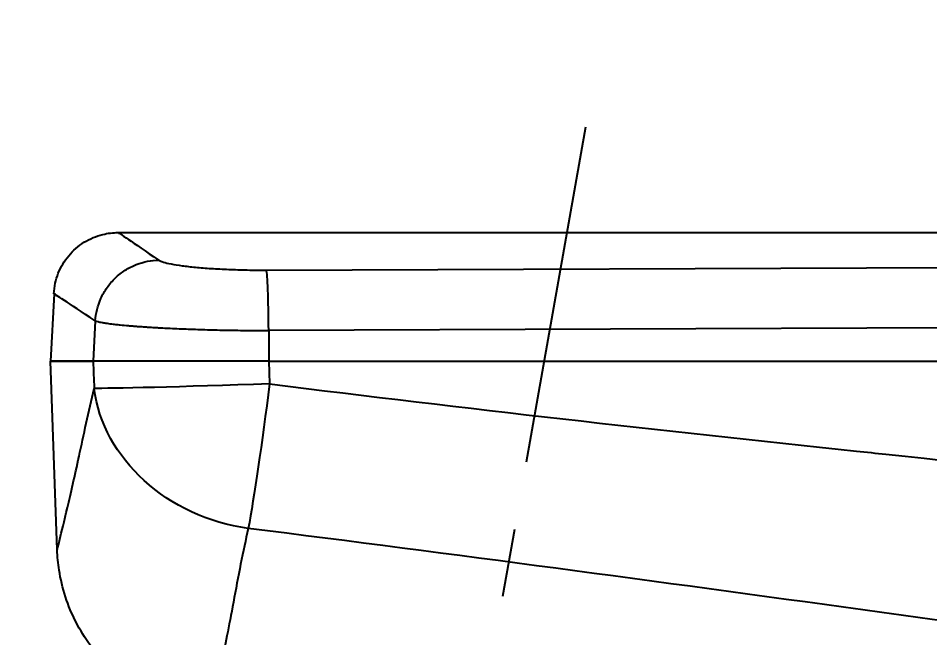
# Model space of a CAD drawing. Header units: millimetres. Extents: x 4900 to 5740, y 840 to 1434.
# Drawn here: x 5139.37 to 5181.86, y 1196.74 to 1225.63 of the extents above; entities that cross this region are included whole.
import ezdxf

# ---------------------------------------------------------------- set-up
doc = ezdxf.new("R2010")
doc.units = ezdxf.units.MM
doc.linetypes.add('CENTERX2', pattern=[101.6, 63.5, -12.7, 12.7, -12.7])
doc.layers.add('CENTER', color=1, linetype='CENTERX2')
doc.layers.add('DIM', color=3, linetype='Continuous')
doc.styles.get("Standard").update_dxf_attribs({"font": 'arial.ttf'})
doc.dimstyles.new('사본 ISO-25', dxfattribs={"dimtxt": 7, "dimasz": 7, "dimexe": 2.1, "dimexo": 2.1, "dimgap": 2, "dimtad": 1, "dimtih": 1, "dimtoh": 1, "dimdec": 1, "dimdsep": 46, "dimtxsty": 'Standard', "dimcen": 0, "dimclrd": 3, "dimclre": 3, "dimclrt": 4, "dimazin": 2, "dimtp": 0.1, "dimtm": 0.1, "dimtfac": 0.714286, "dimtdec": 1, "dimtmove": 0, "dimatfit": 3, "dimfxl": 1, "dimarcsym": 0})

# ---------------------------------------------------------------- blocks, each defined once
blk = doc.blocks.new('*D76')
at = {"layer": 'DIM', "color": 3, "lineweight": -2, "transparency": 16777216}
for start, end in [(260.478093, 264.39157), (265.607865, 269.521907)]:
    blk.add_arc((5279.377, 1864.667), 719.056, start, end, dxfattribs=at)
at = {"layer": 'DIM', "color": 3, "transparency": 16777216}
for points in [[(5160.258, 1154.532), (5160.597, 1156.503), (5154.514, 1156.535)], [(5273.381, 1146.636), (5273.373, 1144.636), (5279.377, 1145.611)]]:
    blk.add_solid(points, dxfattribs=at)
at = {"layer": 'DIM', "color": 4, "transparency": 16777216, "insert": (5216.707, 1148.347), "char_height": 6, "attachment_point": 5}
blk.add_mtext('10°', dxfattribs=at)

msp = doc.modelspace()

# ---------------------------------------------------------------- linework, layer by layer
at = {"extrusion": (0, 1, 0)}
for p, q in [((5144.032, 1215.631), (5249.306, 1215.631)), ((5150.937, 1213.885), (5264.008, 1214.33)), ((5141.042, 1212.778), (5140.877, 1209.631)), ((5142.959, 1211.521), (5142.861, 1209.631)), ((5264.113, 1211.502), (5151.041, 1211.063)), ((5145.906, 1211.2), (5145.906, 1211.201)), ((5151.041, 1211.063), (5151.044, 1209.631)), ((5142.862, 1209.631), (5140.877, 1209.631)), ((5141.184, 1200.839), (5140.877, 1209.631)), ((5140.877, 1209.631), (5142.861, 1209.631)), ((5151.044, 1209.631), (5142.861, 1209.631)), ((5145.706, 1209.631), (5142.862, 1209.631)), ((5151.044, 1209.631), (5280.344, 1209.631)), ((5151.047, 1209.631), (5280.344, 1209.631)), ((5151.047, 1209.631), (5151.082, 1208.581))]:
    msp.add_line(p, q, dxfattribs=at)
msp.add_ellipse((5150.937, 1210.906), major_axis=(-0.013, 3), ratio=0.035118, start_param=-1.518583, end_param=-0.118334)
at = {"extrusion": (1.33969e-16, 6.29317e-30, -1)}
msp.add_ellipse((5150.803, 1208.65), major_axis=(7.995, 0.27), ratio=0.009906, start_param=1.536198, end_param=2.986031, dxfattribs=at)
at = {"extrusion": (1.33969e-16, -1.80514e-29, -1)}
msp.add_ellipse((5150.803, 1208.65), major_axis=(1.003, 7.937), ratio=0.035717, start_param=1.575077, end_param=2.598087, dxfattribs=at)
at = {"extrusion": (1.33969e-16, 4.6777e-29, -1)}
msp.add_ellipse((5150.803, 1208.65), major_axis=(-7.798, 1.788), ratio=0.854409, start_param=4.608694, end_param=5.980509, dxfattribs=at)
for points, knots in [([(5141.032, 1212.785), (5141.047, 1213.109), (5141.116, 1213.434), (5141.349, 1214.032), (5141.515, 1214.313), (5141.92, 1214.8), (5142.164, 1215.013), (5142.701, 1215.348), (5143, 1215.473), (5143.543, 1215.605), (5143.787, 1215.634), (5144.029, 1215.633)], [0, 0, 0, 0, 0.0972947, 0.0972947, 0.1925647, 0.1925647, 0.2874407, 0.2874407, 0.3823138, 0.3823138, 0.4549249, 0.4549249, 0.4549249, 0.4549249]), ([(5142.959, 1211.521), (5142.982, 1211.86), (5143.065, 1212.219), (5143.221, 1212.565), (5143.299, 1212.738), (5143.396, 1212.908), (5143.509, 1213.069), (5143.622, 1213.228), (5143.75, 1213.378), (5143.892, 1213.513), (5144.035, 1213.65), (5144.191, 1213.773), (5144.356, 1213.878), (5144.52, 1213.983), (5144.692, 1214.07), (5144.867, 1214.14), (5145.219, 1214.279), (5145.581, 1214.345), (5145.919, 1214.35)], [0, 0, 0, 0, 0.25, 0.25, 0.25, 0.375652, 0.375652, 0.375652, 0.5, 0.5, 0.5, 0.625396, 0.625396, 0.625396, 0.75, 0.75, 0.75, 1, 1, 1, 1]), ([(5145.919, 1214.35), (5145.964, 1214.319), (5146.108, 1214.258), (5146.476, 1214.17), (5146.898, 1214.102), (5147.297, 1214.052), (5147.627, 1214.018), (5147.983, 1213.986), (5148.489, 1213.95), (5149.171, 1213.914), (5150.041, 1213.888), (5150.639, 1213.884), (5150.937, 1213.885)], [0, 0, 0, 0, 0.125, 0.25, 0.375, 0.4375, 0.5, 0.5625, 0.625, 0.75, 0.875, 1, 1, 1, 1]), ([(5142.959, 1211.521), (5142.993, 1211.507), (5143.037, 1211.494), (5143.089, 1211.481), (5143.141, 1211.467), (5143.202, 1211.454), (5143.272, 1211.441), (5143.284, 1211.439), (5143.295, 1211.437), (5143.307, 1211.435), (5143.368, 1211.424), (5143.435, 1211.413), (5143.507, 1211.403), (5143.594, 1211.39), (5143.689, 1211.378), (5143.792, 1211.366), (5143.826, 1211.362), (5143.86, 1211.358), (5143.895, 1211.354), (5143.969, 1211.346), (5144.045, 1211.338), (5144.126, 1211.33), (5144.245, 1211.318), (5144.371, 1211.306), (5144.506, 1211.295), (5144.571, 1211.29), (5144.638, 1211.284), (5144.707, 1211.279), (5144.78, 1211.273), (5144.854, 1211.267), (5144.931, 1211.262), (5145.015, 1211.256), (5145.103, 1211.249), (5145.192, 1211.243), (5145.26, 1211.239), (5145.329, 1211.234), (5145.399, 1211.23), (5145.505, 1211.223), (5145.613, 1211.217), (5145.725, 1211.211), (5145.784, 1211.207), (5145.845, 1211.204), (5145.907, 1211.2), (5146.037, 1211.193), (5146.175, 1211.186), (5146.302, 1211.18), (5146.353, 1211.177), (5146.403, 1211.175), (5146.45, 1211.172), (5146.611, 1211.165), (5146.731, 1211.159), (5146.864, 1211.153), (5146.88, 1211.153), (5146.896, 1211.152), (5146.912, 1211.151), (5147.033, 1211.146), (5147.163, 1211.141), (5147.293, 1211.135), (5147.44, 1211.13), (5147.585, 1211.124), (5147.733, 1211.119), (5147.881, 1211.115), (5148.032, 1211.11), (5148.184, 1211.106), (5148.195, 1211.105), (5148.206, 1211.105), (5148.218, 1211.105), (5148.359, 1211.101), (5148.501, 1211.097), (5148.644, 1211.094), (5148.799, 1211.09), (5148.956, 1211.087), (5149.113, 1211.084), (5149.271, 1211.081), (5149.429, 1211.079), (5149.589, 1211.076), (5149.594, 1211.076), (5149.6, 1211.076), (5149.606, 1211.076), (5149.76, 1211.074), (5149.914, 1211.072), (5150.069, 1211.07), (5150.23, 1211.068), (5150.392, 1211.067), (5150.554, 1211.065), (5150.716, 1211.064), (5150.879, 1211.063), (5151.041, 1211.063)], [0, 0, 0, 0, 0.05, 0.05, 0.05, 0.1, 0.1, 0.1, 0.108122, 0.108122, 0.108122, 0.15, 0.15, 0.15, 0.2, 0.2, 0.2, 0.216264, 0.216264, 0.216264, 0.25, 0.25, 0.25, 0.3, 0.3, 0.3, 0.324408, 0.324408, 0.324408, 0.35, 0.35, 0.35, 0.378336, 0.378336, 0.378336, 0.4, 0.4, 0.4, 0.43281, 0.43281, 0.43281, 0.45, 0.45, 0.45, 0.485534, 0.485534, 0.485534, 0.5, 0.5, 0.5, 0.55, 0.55, 0.55, 0.555879, 0.555879, 0.555879, 0.6, 0.6, 0.6, 0.65, 0.65, 0.65, 0.7, 0.7, 0.7, 0.703728, 0.703728, 0.703728, 0.75, 0.75, 0.75, 0.8, 0.8, 0.8, 0.85, 0.85, 0.85, 0.851861, 0.851861, 0.851861, 0.9, 0.9, 0.9, 0.95, 0.95, 0.95, 1, 1, 1, 1]), ([(5141.184, 1200.839), (5141.184, 1200.839), (5141.184, 1200.843), (5141.267, 1201.171), (5141.571, 1202.418), (5141.907, 1203.868), (5142.2, 1205.174), (5142.527, 1206.726), (5142.772, 1207.828), (5142.904, 1208.371)], [0.0014133, 0.0014133, 0.0014133, 0.0014133, 0.0026006, 0.2519504, 0.5013003, 0.6259752, 0.7506501, 0.8753251, 0.9999844, 0.9999844, 0.9999844, 0.9999844]), ([(5178.435, 1205.445), (5178.891, 1205.397), (5179.347, 1205.348), (5179.804, 1205.299), (5189.387, 1204.279), (5198.972, 1203.302), (5208.555, 1202.254), (5213.346, 1201.729), (5218.137, 1201.187), (5222.917, 1200.611), (5224.112, 1200.467), (5225.306, 1200.321), (5226.505, 1200.171), (5227.705, 1200.022), (5228.908, 1199.868), (5230.095, 1199.719), (5230.392, 1199.681), (5230.687, 1199.644), (5230.981, 1199.608), (5231.276, 1199.571), (5231.569, 1199.535), (5231.86, 1199.5), (5232.152, 1199.464), (5232.441, 1199.427), (5232.746, 1199.386), (5232.876, 1199.368), (5233.009, 1199.35), (5233.146, 1199.33)], [0, 0, 0, 0, 0.025, 0.025, 0.025, 0.55, 0.55, 0.55, 0.8125, 0.8125, 0.8125, 0.878125, 0.878125, 0.878125, 0.94375, 0.94375, 0.94375, 0.960156, 0.960156, 0.960156, 0.976562, 0.976562, 0.976562, 0.992969, 0.992969, 0.992969, 1, 1, 1, 1]), ([(5150.091, 1201.839), (5149.966, 1201.297), (5149.849, 1200.752), (5149.734, 1200.17), (5149.619, 1199.587), (5149.505, 1198.969), (5149.397, 1198.399), (5149.29, 1197.829), (5149.188, 1197.308), (5149.094, 1196.83), (5149, 1196.352), (5148.913, 1195.918), (5148.834, 1195.53), (5148.832, 1195.52), (5148.83, 1195.51), (5148.828, 1195.5)], [0, 0, 0, 0, 0.248387, 0.248387, 0.248387, 0.496774, 0.496774, 0.496774, 0.745161, 0.745161, 0.745161, 0.993548, 0.993548, 0.993548, 1, 1, 1, 1]), ([(5257.376, 1159.856), (5257.372, 1160.156), (5257.367, 1160.459), (5257.366, 1160.741), (5257.364, 1161.306), (5257.378, 1161.791), (5257.375, 1162.271), (5257.374, 1162.511), (5257.369, 1162.75), (5257.356, 1163.021), (5257.343, 1163.291), (5257.322, 1163.594), (5257.295, 1163.894), (5257.242, 1164.494), (5257.164, 1165.083), (5257.076, 1165.649), (5256.987, 1166.216), (5256.889, 1166.76), (5256.776, 1167.297), (5256.551, 1168.373), (5256.268, 1169.424), (5255.93, 1170.459), (5255.591, 1171.494), (5255.196, 1172.513), (5254.746, 1173.507), (5252.946, 1177.484), (5250.267, 1181.069), (5246.955, 1183.922), (5245.299, 1185.349), (5243.484, 1186.592), (5241.557, 1187.622), (5240.594, 1188.138), (5239.603, 1188.6), (5238.592, 1189.006), (5237.582, 1189.413), (5236.552, 1189.763), (5235.476, 1190.065), (5234.937, 1190.216), (5234.388, 1190.354), (5233.826, 1190.476), (5233.264, 1190.597), (5232.689, 1190.702), (5232.169, 1190.773), (5231.909, 1190.809), (5231.663, 1190.837), (5231.412, 1190.864), (5231.162, 1190.892), (5230.907, 1190.92), (5230.627, 1190.953), (5230.348, 1190.987), (5230.042, 1191.027), (5229.74, 1191.066), (5229.438, 1191.105), (5229.139, 1191.145), (5228.839, 1191.184), (5227.643, 1191.341), (5226.444, 1191.497), (5225.248, 1191.654), (5224.053, 1191.811), (5222.861, 1191.968), (5221.668, 1192.126), (5216.897, 1192.76), (5212.122, 1193.409), (5207.35, 1194.067), (5197.806, 1195.381), (5188.273, 1196.726), (5178.734, 1198.039), (5169.196, 1199.352), (5159.65, 1200.634), (5150.091, 1201.839)], [0, 0, 0, 0, 0.0068966, 0.0068966, 0.0068966, 0.0206897, 0.0206897, 0.0206897, 0.0275862, 0.0275862, 0.0275862, 0.0344828, 0.0344828, 0.0344828, 0.0482759, 0.0482759, 0.0482759, 0.062069, 0.062069, 0.062069, 0.0896552, 0.0896552, 0.0896552, 0.1172414, 0.1172414, 0.1172414, 0.2275862, 0.2275862, 0.2275862, 0.2827586, 0.2827586, 0.2827586, 0.3103448, 0.3103448, 0.3103448, 0.337931, 0.337931, 0.337931, 0.3517241, 0.3517241, 0.3517241, 0.3655172, 0.3655172, 0.3655172, 0.3724138, 0.3724138, 0.3724138, 0.3793103, 0.3793103, 0.3793103, 0.3862069, 0.3862069, 0.3862069, 0.3931034, 0.3931034, 0.3931034, 0.4206897, 0.4206897, 0.4206897, 0.4482759, 0.4482759, 0.4482759, 0.5586207, 0.5586207, 0.5586207, 0.7793103, 0.7793103, 0.7793103, 1, 1, 1, 1]), ([(5143.572, 1195.412), (5142.965, 1196.007), (5142.451, 1196.711), (5141.672, 1198.224), (5141.404, 1199.053), (5141.225, 1200.206), (5141.195, 1200.522), (5141.184, 1200.839)], [0, 0, 0, 0, 0.2551608, 0.2551608, 0.5101988, 0.5101988, 0.6051663, 0.6051663, 0.6051663, 0.6051663])]:
    msp.add_open_spline(points, degree=3, knots=knots)
for points in [[(5144.029, 1215.633), (5144.029, 1215.633), (5144.659, 1215.206), (5145.919, 1214.35)], [(5142.959, 1211.521), (5141.675, 1212.367), (5141.037, 1212.784), (5141.037, 1212.784)], [(5142.862, 1209.631), (5142.876, 1209.211), (5142.89, 1208.792), (5142.904, 1208.371)], [(5151.082, 1208.581), (5160.186, 1207.43), (5169.309, 1206.418), (5178.435, 1205.445)], [(5141.184, 1200.839), (5141.184, 1200.839), (5141.184, 1200.839), (5141.184, 1200.839)]]:
    msp.add_open_spline(points, degree=3)
at = {"layer": 'CENTER', "ltscale": 0.25}
msp.add_line((5165.802, 1220.555), (5139.367, 1070.631), dxfattribs=at)

# ---------------------------------------------------------------- dimensions: what is measured, and where the dimension line sits
at = {"layer": 'DIM'}
dim = msp.add_angular_dim_2l(base=(5195.899, 1150.473), line1=((5279.377, 1019.763), (5279.377, 1225.631)), line2=((5165.802, 1220.555), (5139.367, 1070.631)), dimstyle='사본 ISO-25', override={"dimtxt": 6, "dimasz": 6, "dimtad": 0}, dxfattribs=at)
dim.commit()
dim.dimension.update_dxf_attribs({"geometry": '*D76', "text_midpoint": (5216.707, 1148.347)})

doc.saveas('drawing.dxf')
